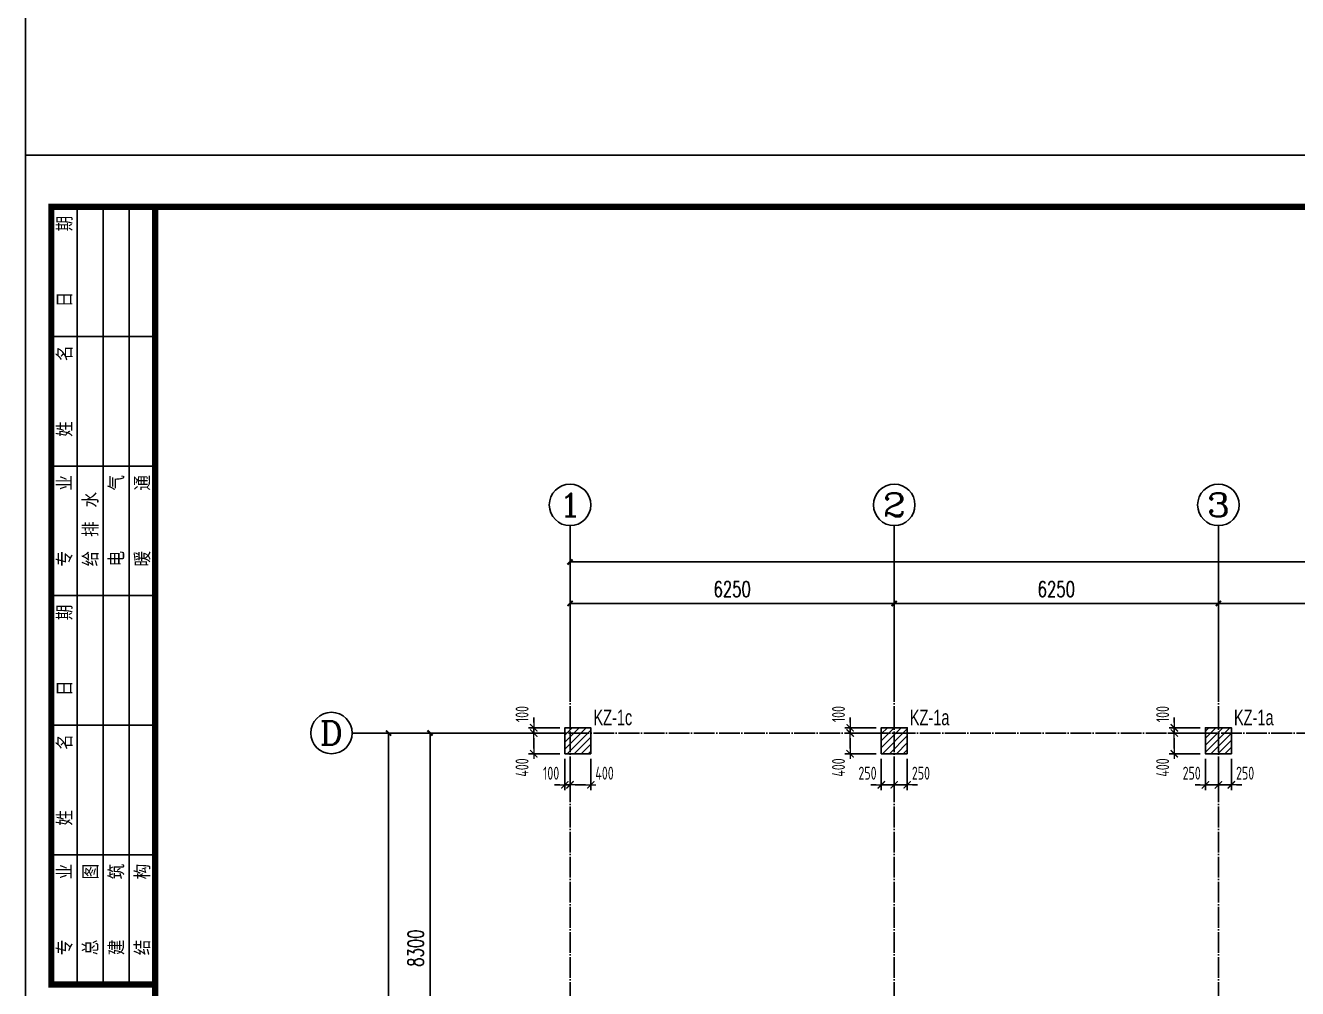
# Model space of a CAD drawing. Extents: x -441005 to 725361, y -182459 to 319313.
# Drawn here: x -40300 to -15774, y -14030 to 4550 of the extents above; entities that cross this region are included whole.
import ezdxf
from ezdxf.enums import TextEntityAlignment as Align

# ---------------------------------------------------------------- set-up
doc = ezdxf.new("R2010")
doc.units = 0
doc.header["$LTSCALE"] = 100
doc.linetypes.add('DOTE', pattern=[2.42, 2, -0.2, 0.02, -0.2])
doc.layers.get('0').update_dxf_attribs({"linetype": 'CONTINUOUS'})
doc.layers.get('Defpoints').update_dxf_attribs({"linetype": 'CONTINUOUS'})
for name, color, linetype in [('AXIS', 3, 'CONTINUOUS'), ('AXIS_TEXT', 7, 'CONTINUOUS'), ('B板筋标注', 7, 'CONTINUOUS'), ('COLU', 7, 'CONTINUOUS'), ('DOTE', 8, 'DOTE'), ('S审图修改', 2, 'CONTINUOUS'), ('TEXT', 7, 'CONTINUOUS'), ('图框', 7, 'CONTINUOUS')]:
    doc.layers.add(name, color=color, linetype=linetype)
doc.layers.add('COLU-平法定位', color=3, linetype='ByLayer', lineweight=18)
doc.layers.add('T填充图层(非模板)', color=251, linetype='CONTINUOUS', lineweight=0)
doc.styles.add('_TCH_AXIS', font='COMPLEX', dxfattribs={"bigfont": 'GBCBIG'})
doc.styles.add('_TCH_DIM_T3', font='simplex_.ttf', dxfattribs={"width": 0.705882, "bigfont": 'GBCBIG'})
doc.styles.add('BW_Dim', font='Bweng.shx', dxfattribs={"width": 0.7, "bigfont": 'hztxt.shx'})
doc.styles.add('COMPLEX', font='COMPLEX')
doc.styles.add('HZTXT', font='TXT', dxfattribs={"bigfont": 'HZTXT'})
doc.styles.add('TCCAD_Dimension', font='Tssdeng.shx', dxfattribs={"width": 0.7, "bigfont": 'hztxt.shx'})
doc.dimstyles.new('_TCH_ARCH&&100', dxfattribs={"dimtxt": 297.5, "dimasz": 100, "dimexe": 250, "dimexo": 300, "dimgap": 126.25, "dimtad": 1, "dimdec": 0, "dimzin": 0, "dimdsep": 46, "dimtxsty": '_TCH_DIM_T3', "dimblk": 'ARCHTICK', "dimcen": 0.09, "dimclrt": 7, "dimazin": 2, "dimtfac": 1, "dimtdec": 0, "dimtix": 1, "dimtmove": 2, "dimatfit": 3, "dimfxl": 0, "dimtolj": 1, "dimtzin": 0, "dimarcsym": 0})
doc.dimstyles.new('TCCAD_100_100', dxfattribs={"dimtxt": 250, "dimasz": 100, "dimexe": 100, "dimexo": 100, "dimgap": 100, "dimtad": 1, "dimdec": 0, "dimzin": 0, "dimdsep": 46, "dimtxsty": 'TCCAD_Dimension', "dimblk": '_TCDBK100_100', "dimcen": 0, "dimclrt": 7, "dimadec": 0, "dimazin": 0, "dimtfac": 1, "dimtdec": 0, "dimtix": 1, "dimtmove": 2, "dimatfit": 3, "dimfxl": 0, "dimtolj": 1, "dimtzin": 0, "dimarcsym": 0})

# ---------------------------------------------------------------- blocks, each defined once
blk = doc.blocks.new('_AXISO')
blk.add_circle((0, 0), 0.5)
at = {"layer": 'AXIS_TEXT', "style": 'COMPLEX', "width": 1.041667}
blk.add_attdef('A', text='', height=0.56, dxfattribs=at).set_placement((-0.25, -0.28), (0.25, -0.28), align=Align.FIT)
blk = doc.blocks.new('_ArchTick')
at = {"color": 0, "linetype": 'ByBlock', "const_width": 0.4}
blk.add_lwpolyline([(-0.5, -0.5), (0.5, 0.5)], dxfattribs=at)
blk = doc.blocks.new('*D624')
at = {"layer": 'AXIS', "color": 0, "lineweight": -2}
for p, q in [((-31100, -9100), (-32750, -9100)), ((-32500, -17400), (-32500, -9100)), ((-31100, -17400), (-32750, -17400))]:
    blk.add_line(p, q, dxfattribs=at)
at = {"layer": 'Defpoints', "color": 0}
for p in [(-32500, -9100), (-30800, -9100), (-30800, -17400)]:
    blk.add_point(p, dxfattribs=at)
at = {"layer": 'AXIS', "color": 0, "lineweight": -2, "xscale": 100, "yscale": 100, "zscale": 100}
for p, rotation in [((-32500, -9100), 90), ((-32500, -17400), 270)]:
    blk.add_blockref('_ArchTick', p, dxfattribs=dict(at, rotation=rotation))
at = {"layer": 'AXIS', "color": 7, "insert": (-32776, -13250), "char_height": 297.5, "attachment_point": 5, "rotation": 90, "style": '_TCH_DIM_T3'}
blk.add_mtext('\\A1;8300', dxfattribs=at)
blk = doc.blocks.new('*D625')
at = {"layer": 'AXIS', "color": 0, "lineweight": -2}
for p, q in [((-29800, -7800), (-29800, -6350)), ((-23550, -7800), (-23550, -6350)), ((-29800, -6600), (-23550, -6600))]:
    blk.add_line(p, q, dxfattribs=at)
at = {"layer": 'Defpoints', "color": 0}
for p in [(-23550, -6600), (-29800, -8100), (-23550, -8100)]:
    blk.add_point(p, dxfattribs=at)
at = {"layer": 'AXIS', "color": 0, "lineweight": -2, "xscale": 100, "yscale": 100, "zscale": 100, "rotation": 180}
blk.add_blockref('_ArchTick', (-29800, -6600), dxfattribs=at)
at = {"layer": 'AXIS', "color": 0, "lineweight": -2, "xscale": 100, "yscale": 100, "zscale": 100}
blk.add_blockref('_ArchTick', (-23550, -6600), dxfattribs=at)
at = {"layer": 'AXIS', "color": 7, "insert": (-26675, -6324), "char_height": 297.5, "attachment_point": 5, "style": '_TCH_DIM_T3'}
blk.add_mtext('\\A1;6250', dxfattribs=at)
blk = doc.blocks.new('*D626')
at = {"layer": 'AXIS', "color": 0, "lineweight": -2}
for p, q in [((-23550, -7800), (-23550, -6350)), ((-17300, -7800), (-17300, -6350)), ((-23550, -6600), (-17300, -6600))]:
    blk.add_line(p, q, dxfattribs=at)
at = {"layer": 'Defpoints', "color": 0}
for p in [(-17300, -6600), (-23550, -8100), (-17300, -8100)]:
    blk.add_point(p, dxfattribs=at)
at = {"layer": 'AXIS', "color": 0, "lineweight": -2, "xscale": 100, "yscale": 100, "zscale": 100, "rotation": 180}
blk.add_blockref('_ArchTick', (-23550, -6600), dxfattribs=at)
at = {"layer": 'AXIS', "color": 0, "lineweight": -2, "xscale": 100, "yscale": 100, "zscale": 100}
blk.add_blockref('_ArchTick', (-17300, -6600), dxfattribs=at)
at = {"layer": 'AXIS', "color": 7, "insert": (-20425, -6324), "char_height": 297.5, "attachment_point": 5, "style": '_TCH_DIM_T3'}
blk.add_mtext('\\A1;6250', dxfattribs=at)
blk = doc.blocks.new('*D627')
at = {"layer": 'AXIS', "color": 0, "lineweight": -2}
for p, q in [((-17300, -7800), (-17300, -6350)), ((-11050, -7800), (-11050, -6350)), ((-17300, -6600), (-11050, -6600))]:
    blk.add_line(p, q, dxfattribs=at)
at = {"layer": 'Defpoints', "color": 0}
for p in [(-11050, -6600), (-17300, -8100), (-11050, -8100)]:
    blk.add_point(p, dxfattribs=at)
at = {"layer": 'AXIS', "color": 0, "lineweight": -2, "xscale": 100, "yscale": 100, "zscale": 100, "rotation": 180}
blk.add_blockref('_ArchTick', (-17300, -6600), dxfattribs=at)
at = {"layer": 'AXIS', "color": 0, "lineweight": -2, "xscale": 100, "yscale": 100, "zscale": 100}
blk.add_blockref('_ArchTick', (-11050, -6600), dxfattribs=at)
at = {"layer": 'AXIS', "color": 7, "insert": (-14175, -6324), "char_height": 297.5, "attachment_point": 5, "style": '_TCH_DIM_T3'}
blk.add_mtext('\\A1;6250', dxfattribs=at)
blk = doc.blocks.new('*D638')
at = {"layer": 'AXIS', "color": 0, "lineweight": -2}
for p, q in [((-31100, -9100), (-33550, -9100)), ((-33300, -22300), (-33300, -9100)), ((-31100, -22300), (-33550, -22300))]:
    blk.add_line(p, q, dxfattribs=at)
at = {"layer": 'Defpoints', "color": 0}
for p in [(-33300, -9100), (-30800, -9100), (-30800, -22300)]:
    blk.add_point(p, dxfattribs=at)
at = {"layer": 'AXIS', "color": 0, "lineweight": -2, "xscale": 100, "yscale": 100, "zscale": 100}
for p, rotation in [((-33300, -9100), 90), ((-33300, -22300), 270)]:
    blk.add_blockref('_ArchTick', p, dxfattribs=dict(at, rotation=rotation))
at = {"layer": 'AXIS', "color": 7, "insert": (-33575, -15700), "char_height": 297.5, "attachment_point": 5, "rotation": 90, "style": '_TCH_DIM_T3'}
blk.add_mtext('\\A1;13200', dxfattribs=at)
blk = doc.blocks.new('*D639')
at = {"layer": 'AXIS', "color": 0, "lineweight": -2}
for p, q in [((-29800, -7800), (-29800, -5550)), ((21950, -7800), (21950, -5550)), ((-29800, -5800), (21950, -5800))]:
    blk.add_line(p, q, dxfattribs=at)
at = {"layer": 'Defpoints', "color": 0}
for p in [(21950, -5800), (-29800, -8100), (21950, -8100)]:
    blk.add_point(p, dxfattribs=at)
at = {"layer": 'AXIS', "color": 0, "lineweight": -2, "xscale": 100, "yscale": 100, "zscale": 100, "rotation": 180}
blk.add_blockref('_ArchTick', (-29800, -5800), dxfattribs=at)
at = {"layer": 'AXIS', "color": 0, "lineweight": -2, "xscale": 100, "yscale": 100, "zscale": 100}
blk.add_blockref('_ArchTick', (21950, -5800), dxfattribs=at)
at = {"layer": 'AXIS', "color": 7, "insert": (-3925, -5524), "char_height": 297.5, "attachment_point": 5, "style": '_TCH_DIM_T3'}
blk.add_mtext('\\A1;51750', dxfattribs=at)
blk = doc.blocks.new('_TCDBK100_100')
blk.add_line((-1, 0), (1, 0))
at = {"const_width": 0.25}
blk.add_lwpolyline([(-0.7, -0.7), (0.7, 0.7)], dxfattribs=at)
blk = doc.blocks.new('*D733')
at = {"layer": 'COLU-平法定位', "color": 0, "linetype": 'Continuous', "lineweight": -2}
for p, q in [((-18150, -8900), (-18150, -8800)), ((-17650, -9000), (-18250, -9000)), ((-18150, -9000), (-18150, -9100)), ((-17650, -9100), (-18250, -9100)), ((-18150, -9200), (-18150, -9300))]:
    blk.add_line(p, q, dxfattribs=at)
at = {"layer": 'Defpoints', "color": 0, "linetype": 'Continuous'}
for p in [(-17550, -9000), (-18150, -9100), (-17550, -9100)]:
    blk.add_point(p, dxfattribs=at)
at = {"layer": 'COLU-平法定位', "color": 0, "linetype": 'Continuous', "lineweight": -2, "xscale": 100, "yscale": 100, "zscale": 100}
for p, rotation in [((-18150, -9000), 270), ((-18150, -9100), 90)]:
    blk.add_blockref('_TCDBK100_100', p, dxfattribs=dict(at, rotation=rotation))
at = {"layer": 'COLU-平法定位', "color": 7, "linetype": 'Continuous', "insert": (-18375, -8735), "char_height": 250, "attachment_point": 5, "rotation": 90, "style": 'TCCAD_Dimension'}
blk.add_mtext('\\A1;100', dxfattribs=at)
blk = doc.blocks.new('*D734')
at = {"layer": 'COLU-平法定位', "color": 0, "linetype": 'Continuous', "lineweight": -2}
for p, q in [((-17650, -9100), (-18250, -9100)), ((-18150, -9200), (-18150, -9400)), ((-17650, -9500), (-18250, -9500))]:
    blk.add_line(p, q, dxfattribs=at)
at = {"layer": 'Defpoints', "color": 0, "linetype": 'Continuous'}
for p in [(-17550, -9100), (-18150, -9500), (-17550, -9500)]:
    blk.add_point(p, dxfattribs=at)
at = {"layer": 'COLU-平法定位', "color": 0, "linetype": 'Continuous', "lineweight": -2, "xscale": 100, "yscale": 100, "zscale": 100}
for p, rotation in [((-18150, -9100), 90), ((-18150, -9500), 270)]:
    blk.add_blockref('_TCDBK100_100', p, dxfattribs=dict(at, rotation=rotation))
at = {"layer": 'COLU-平法定位', "color": 7, "linetype": 'Continuous', "insert": (-18375, -9765), "char_height": 250, "attachment_point": 5, "rotation": 90, "style": 'TCCAD_Dimension'}
blk.add_mtext('\\A1;400', dxfattribs=at)
blk = doc.blocks.new('*D735')
at = {"layer": 'COLU-平法定位', "color": 0, "linetype": 'Continuous', "lineweight": -2}
for p, q in [((-17300, -9600), (-17300, -10200)), ((-17050, -9600), (-17050, -10200)), ((-17400, -10100), (-17500, -10100)), ((-17050, -10100), (-17300, -10100)), ((-16950, -10100), (-16850, -10100))]:
    blk.add_line(p, q, dxfattribs=at)
at = {"layer": 'Defpoints', "color": 0, "linetype": 'Continuous'}
for p in [(-17300, -9500), (-17050, -9500), (-17300, -10100)]:
    blk.add_point(p, dxfattribs=at)
at = {"layer": 'COLU-平法定位', "color": 0, "linetype": 'Continuous', "lineweight": -2, "xscale": 100, "yscale": 100, "zscale": 100}
for p, rotation in [((-17300, -10100), 2.334537313969202e-08), ((-17050, -10100), 180.0000000233454)]:
    blk.add_blockref('_TCDBK100_100', p, dxfattribs=dict(at, rotation=rotation))
at = {"layer": 'COLU-平法定位', "color": 7, "linetype": 'Continuous', "insert": (-16785, -9875), "char_height": 250, "attachment_point": 5, "rotation": 0, "style": 'TCCAD_Dimension'}
blk.add_mtext('\\A1;250', dxfattribs=at)
blk = doc.blocks.new('*D736')
at = {"layer": 'COLU-平法定位', "color": 0, "linetype": 'Continuous', "lineweight": -2}
for p, q in [((-17550, -9600), (-17550, -10200)), ((-17300, -9600), (-17300, -10200)), ((-17650, -10100), (-17750, -10100)), ((-17300, -10100), (-17550, -10100)), ((-17200, -10100), (-17100, -10100))]:
    blk.add_line(p, q, dxfattribs=at)
at = {"layer": 'Defpoints', "color": 0, "linetype": 'Continuous'}
for p in [(-17550, -9500), (-17300, -9500), (-17550, -10100)]:
    blk.add_point(p, dxfattribs=at)
at = {"layer": 'COLU-平法定位', "color": 0, "linetype": 'Continuous', "lineweight": -2, "xscale": 100, "yscale": 100, "zscale": 100}
for p, rotation in [((-17550, -10100), 2.334537313969202e-08), ((-17300, -10100), 180.0000000233454)]:
    blk.add_blockref('_TCDBK100_100', p, dxfattribs=dict(at, rotation=rotation))
at = {"layer": 'COLU-平法定位', "color": 7, "linetype": 'Continuous', "insert": (-17815, -9875), "char_height": 250, "attachment_point": 5, "rotation": 0, "style": 'TCCAD_Dimension'}
blk.add_mtext('\\A1;250', dxfattribs=at)
blk = doc.blocks.new('*D749')
at = {"layer": 'COLU-平法定位', "color": 0, "linetype": 'Continuous', "lineweight": -2}
for p, q in [((-24400, -8900), (-24400, -8800)), ((-23900, -9000), (-24500, -9000)), ((-24400, -9000), (-24400, -9100)), ((-23900, -9100), (-24500, -9100)), ((-24400, -9200), (-24400, -9300))]:
    blk.add_line(p, q, dxfattribs=at)
at = {"layer": 'Defpoints', "color": 0, "linetype": 'Continuous'}
for p in [(-23800, -9000), (-24400, -9100), (-23800, -9100)]:
    blk.add_point(p, dxfattribs=at)
at = {"layer": 'COLU-平法定位', "color": 0, "linetype": 'Continuous', "lineweight": -2, "xscale": 100, "yscale": 100, "zscale": 100}
for p, rotation in [((-24400, -9000), 270), ((-24400, -9100), 90)]:
    blk.add_blockref('_TCDBK100_100', p, dxfattribs=dict(at, rotation=rotation))
at = {"layer": 'COLU-平法定位', "color": 7, "linetype": 'Continuous', "insert": (-24625, -8735), "char_height": 250, "attachment_point": 5, "rotation": 90, "style": 'TCCAD_Dimension'}
blk.add_mtext('\\A1;100', dxfattribs=at)
blk = doc.blocks.new('*D750')
at = {"layer": 'COLU-平法定位', "color": 0, "linetype": 'Continuous', "lineweight": -2}
for p, q in [((-23900, -9100), (-24500, -9100)), ((-24400, -9200), (-24400, -9400)), ((-23900, -9500), (-24500, -9500))]:
    blk.add_line(p, q, dxfattribs=at)
at = {"layer": 'Defpoints', "color": 0, "linetype": 'Continuous'}
for p in [(-23800, -9100), (-24400, -9500), (-23800, -9500)]:
    blk.add_point(p, dxfattribs=at)
at = {"layer": 'COLU-平法定位', "color": 0, "linetype": 'Continuous', "lineweight": -2, "xscale": 100, "yscale": 100, "zscale": 100}
for p, rotation in [((-24400, -9100), 90), ((-24400, -9500), 270)]:
    blk.add_blockref('_TCDBK100_100', p, dxfattribs=dict(at, rotation=rotation))
at = {"layer": 'COLU-平法定位', "color": 7, "linetype": 'Continuous', "insert": (-24625, -9765), "char_height": 250, "attachment_point": 5, "rotation": 90, "style": 'TCCAD_Dimension'}
blk.add_mtext('\\A1;400', dxfattribs=at)
blk = doc.blocks.new('*D751')
at = {"layer": 'COLU-平法定位', "color": 0, "linetype": 'Continuous', "lineweight": -2}
for p, q in [((-23550, -9600), (-23550, -10200)), ((-23300, -9600), (-23300, -10200)), ((-23650, -10100), (-23750, -10100)), ((-23300, -10100), (-23550, -10100)), ((-23200, -10100), (-23100, -10100))]:
    blk.add_line(p, q, dxfattribs=at)
at = {"layer": 'Defpoints', "color": 0, "linetype": 'Continuous'}
for p in [(-23550, -9500), (-23300, -9500), (-23550, -10100)]:
    blk.add_point(p, dxfattribs=at)
at = {"layer": 'COLU-平法定位', "color": 0, "linetype": 'Continuous', "lineweight": -2, "xscale": 100, "yscale": 100, "zscale": 100}
for p, rotation in [((-23550, -10100), 2.334537313969202e-08), ((-23300, -10100), 180.0000000233454)]:
    blk.add_blockref('_TCDBK100_100', p, dxfattribs=dict(at, rotation=rotation))
at = {"layer": 'COLU-平法定位', "color": 7, "linetype": 'Continuous', "insert": (-23035, -9875), "char_height": 250, "attachment_point": 5, "rotation": 0, "style": 'TCCAD_Dimension'}
blk.add_mtext('\\A1;250', dxfattribs=at)
blk = doc.blocks.new('*D752')
at = {"layer": 'COLU-平法定位', "color": 0, "linetype": 'Continuous', "lineweight": -2}
for p, q in [((-23800, -9600), (-23800, -10200)), ((-23550, -9600), (-23550, -10200)), ((-23900, -10100), (-24000, -10100)), ((-23550, -10100), (-23800, -10100)), ((-23450, -10100), (-23350, -10100))]:
    blk.add_line(p, q, dxfattribs=at)
at = {"layer": 'Defpoints', "color": 0, "linetype": 'Continuous'}
for p in [(-23800, -9500), (-23550, -9500), (-23800, -10100)]:
    blk.add_point(p, dxfattribs=at)
at = {"layer": 'COLU-平法定位', "color": 0, "linetype": 'Continuous', "lineweight": -2, "xscale": 100, "yscale": 100, "zscale": 100}
for p, rotation in [((-23800, -10100), 2.334537313969202e-08), ((-23550, -10100), 180.0000000233454)]:
    blk.add_blockref('_TCDBK100_100', p, dxfattribs=dict(at, rotation=rotation))
at = {"layer": 'COLU-平法定位', "color": 7, "linetype": 'Continuous', "insert": (-24065, -9875), "char_height": 250, "attachment_point": 5, "rotation": 0, "style": 'TCCAD_Dimension'}
blk.add_mtext('\\A1;250', dxfattribs=at)
blk = doc.blocks.new('*D761')
at = {"layer": 'COLU-平法定位', "color": 0, "linetype": 'Continuous', "lineweight": -2}
for p, q in [((-30500, -8900), (-30500, -8800)), ((-30000, -9000), (-30600, -9000)), ((-30500, -9000), (-30500, -9100)), ((-30000, -9100), (-30600, -9100)), ((-30500, -9200), (-30500, -9300))]:
    blk.add_line(p, q, dxfattribs=at)
at = {"layer": 'Defpoints', "color": 0, "linetype": 'Continuous'}
for p in [(-29900, -9000), (-30500, -9100), (-29900, -9100)]:
    blk.add_point(p, dxfattribs=at)
at = {"layer": 'COLU-平法定位', "color": 0, "linetype": 'Continuous', "lineweight": -2, "xscale": 100, "yscale": 100, "zscale": 100}
for p, rotation in [((-30500, -9000), 270), ((-30500, -9100), 90)]:
    blk.add_blockref('_TCDBK100_100', p, dxfattribs=dict(at, rotation=rotation))
at = {"layer": 'COLU-平法定位', "color": 7, "linetype": 'Continuous', "insert": (-30725, -8735), "char_height": 250, "attachment_point": 5, "rotation": 90, "style": 'TCCAD_Dimension'}
blk.add_mtext('\\A1;100', dxfattribs=at)
blk = doc.blocks.new('*D762')
at = {"layer": 'COLU-平法定位', "color": 0, "linetype": 'Continuous', "lineweight": -2}
for p, q in [((-30000, -9100), (-30600, -9100)), ((-30500, -9200), (-30500, -9400)), ((-30000, -9500), (-30600, -9500))]:
    blk.add_line(p, q, dxfattribs=at)
at = {"layer": 'Defpoints', "color": 0, "linetype": 'Continuous'}
for p in [(-29900, -9100), (-30500, -9500), (-29900, -9500)]:
    blk.add_point(p, dxfattribs=at)
at = {"layer": 'COLU-平法定位', "color": 0, "linetype": 'Continuous', "lineweight": -2, "xscale": 100, "yscale": 100, "zscale": 100}
for p, rotation in [((-30500, -9100), 90), ((-30500, -9500), 270)]:
    blk.add_blockref('_TCDBK100_100', p, dxfattribs=dict(at, rotation=rotation))
at = {"layer": 'COLU-平法定位', "color": 7, "linetype": 'Continuous', "insert": (-30725, -9765), "char_height": 250, "attachment_point": 5, "rotation": 90, "style": 'TCCAD_Dimension'}
blk.add_mtext('\\A1;400', dxfattribs=at)
blk = doc.blocks.new('*D763')
at = {"layer": 'COLU-平法定位', "color": 0, "linetype": 'Continuous', "lineweight": -2}
for p, q in [((-29800, -9600), (-29800, -10200)), ((-29400, -9600), (-29400, -10200)), ((-29500, -10100), (-29700, -10100))]:
    blk.add_line(p, q, dxfattribs=at)
at = {"layer": 'Defpoints', "color": 0, "linetype": 'Continuous'}
for p in [(-29800, -9500), (-29400, -9500), (-29800, -10100)]:
    blk.add_point(p, dxfattribs=at)
at = {"layer": 'COLU-平法定位', "color": 0, "linetype": 'Continuous', "lineweight": -2, "xscale": 100, "yscale": 100, "zscale": 100}
for p, rotation in [((-29800, -10100), 180.0000000233454), ((-29400, -10100), 2.334540560866571e-08)]:
    blk.add_blockref('_TCDBK100_100', p, dxfattribs=dict(at, rotation=rotation))
at = {"layer": 'COLU-平法定位', "color": 7, "linetype": 'Continuous', "insert": (-29135, -9875), "char_height": 250, "attachment_point": 5, "rotation": 0, "style": 'TCCAD_Dimension'}
blk.add_mtext('\\A1;400', dxfattribs=at)
blk = doc.blocks.new('*D764')
at = {"layer": 'COLU-平法定位', "color": 0, "linetype": 'Continuous', "lineweight": -2}
for p, q in [((-29900, -9600), (-29900, -10200)), ((-29800, -9600), (-29800, -10200)), ((-30000, -10100), (-30100, -10100)), ((-29800, -10100), (-29900, -10100)), ((-29700, -10100), (-29600, -10100))]:
    blk.add_line(p, q, dxfattribs=at)
at = {"layer": 'Defpoints', "color": 0, "linetype": 'Continuous'}
for p in [(-29900, -9500), (-29800, -9500), (-29900, -10100)]:
    blk.add_point(p, dxfattribs=at)
at = {"layer": 'COLU-平法定位', "color": 0, "linetype": 'Continuous', "lineweight": -2, "xscale": 100, "yscale": 100, "zscale": 100}
for p, rotation in [((-29900, -10100), 2.334537313969202e-08), ((-29800, -10100), 180.0000000233454)]:
    blk.add_blockref('_TCDBK100_100', p, dxfattribs=dict(at, rotation=rotation))
at = {"layer": 'COLU-平法定位', "color": 7, "linetype": 'Continuous', "insert": (-30165, -9875), "char_height": 250, "attachment_point": 5, "rotation": 0, "style": 'TCCAD_Dimension'}
blk.add_mtext('\\A1;100', dxfattribs=at)
blk = doc.blocks.new('A2+1_2')
at = {"layer": '图框'}
for p, q in [((1000, 26000), (1000, 41000)), ((1500, 26000), (1500, 41000)), ((2000, 26000), (2000, 41000)), ((2500, 38500), (500, 38500)), ((2500, 36000), (500, 36000)), ((2500, 33500), (500, 33500)), ((2500, 31000), (500, 31000)), ((2500, 28500), (500, 28500))]:
    blk.add_line(p, q, dxfattribs=at)
blk.add_lwpolyline([(0, 0), (89100, 0), (89100, 42000), (0, 42000)], close=True, dxfattribs=at)
at = {"layer": '图框', "const_width": 120}
blk.add_lwpolyline([(2500, 41000), (500, 41000), (500, 26000), (2500, 26000)], dxfattribs=at)
blk.add_lwpolyline([(2500, 1000), (88100, 1000), (88100, 41000), (2500, 41000)], close=True, dxfattribs=at)
at = {"layer": '图框', "style": 'HZTXT'}
for s, p in [('日    期', (911, 39064)), ('姓    名', (911, 36564)), ('专    业', (911, 34064)), ('电    气', (1911, 34064)), ('暖    通', (2411, 34064)), ('给 排 水', (1411, 34064)), ('日    期', (911, 31564)), ('姓    名', (911, 29064)), ('专    业', (911, 26564)), ('总    图', (1411, 26564)), ('建    筑', (1911, 26564)), ('结    构', (2411, 26564))]:
    blk.add_text(s, height=300, rotation=90, dxfattribs=at).set_placement(p)

msp = doc.modelspace()

# ---------------------------------------------------------------- hatches: boundary and pattern name
at = {"layer": 'S审图修改'}
h = msp.add_hatch(dxfattribs=at)
h.set_pattern_fill('ANSI31', color=256, scale=30, style=0)
h.paths.add_polyline_path([(-23300, -9500), (-23300, -9000), (-23800, -9000), (-23800, -9500)])
h = msp.add_hatch(dxfattribs=at)
h.set_pattern_fill('ANSI31', color=256, scale=30, style=0)
h.paths.add_polyline_path([(-17050, -9500), (-17050, -9000), (-17550, -9000), (-17550, -9500)])
at = {"layer": 'T填充图层(非模板)'}
h = msp.add_hatch(dxfattribs=at)
h.set_pattern_fill('ANSI31', color=6, scale=30, style=0)
h.set_pattern_definition([(45, (43125, -141000), (-67.35192, 67.35192), [])])
h.paths.add_polyline_path([(-29400, -9500), (-29400, -9000), (-29900, -9000), (-29900, -9500)])

# ---------------------------------------------------------------- linework, layer by layer
at = {"layer": 'AXIS'}
for p, q in [((-29800, -8100), (-29800, -5100)), ((-23550, -8100), (-23550, -5100)), ((-17300, -8100), (-17300, -5100)), ((-30800, -9100), (-34000, -9100))]:
    msp.add_line(p, q, dxfattribs=at)
at = {"layer": 'B板筋标注'}
msp.add_line((-40300, 2050), (-40300, 7050), dxfattribs=at)
at = {"layer": 'COLU'}
for points in [[(-29400, -9500), (-29400, -9000), (-29900, -9000), (-29900, -9500)], [(-23300, -9500), (-23300, -9000), (-23800, -9000), (-23800, -9500)], [(-17050, -9500), (-17050, -9000), (-17550, -9000), (-17550, -9500)]]:
    msp.add_lwpolyline(points, close=True, dxfattribs=at)
at = {"layer": 'DOTE', "ltscale": 2}
for p, q in [((-29800, -8100), (-29800, -23600)), ((-23550, -8100), (-23550, -23600)), ((-17300, -8100), (-17300, -23600)), ((-30800, -9100), (23400, -9100))]:
    msp.add_line(p, q, dxfattribs=at)

# ---------------------------------------------------------------- block references
msp.add_blockref('A2+1_2', (-40300, -39950))
at = {"layer": 'AXIS'}
ref = msp.add_blockref('_AXISO', (-29800, -4700), dxfattribs=dict(at, xscale=800, yscale=800, zscale=800))
ref.add_attrib('A', '1', dxfattribs={"layer": 'AXIS_TEXT', "height": 452.5, "style": '_TCH_AXIS', "width": 2.333333}).set_placement((-30026.3, -4926.3), (-29573.7, -4926.3), align=Align.FIT)
ref = msp.add_blockref('_AXISO', (-23550, -4700), dxfattribs=dict(at, xscale=800, yscale=800, zscale=800))
ref.add_attrib('A', '2', dxfattribs={"layer": 'AXIS_TEXT', "height": 452.5, "style": '_TCH_AXIS', "width": 1.5}).set_placement((-23776.3, -4926.3), (-23323.7, -4926.3), align=Align.FIT)
ref = msp.add_blockref('_AXISO', (-17300, -4700), dxfattribs=dict(at, xscale=800, yscale=800, zscale=800))
ref.add_attrib('A', '3', dxfattribs={"layer": 'AXIS_TEXT', "height": 452.5, "style": '_TCH_AXIS', "width": 1.5}).set_placement((-17526.3, -4926.3), (-17073.7, -4926.3), align=Align.FIT)
ref = msp.add_blockref('_AXISO', (-34400, -9100), dxfattribs=dict(at, xscale=800, yscale=800, zscale=800))
ref.add_attrib('A', 'D', dxfattribs={"layer": 'AXIS_TEXT', "height": 452.5, "style": '_TCH_AXIS', "width": 1.235294}).set_placement((-34626.3, -9326.3), (-34173.7, -9326.3), align=Align.FIT)

# ---------------------------------------------------------------- texts
at = {"layer": 'TEXT', "style": 'BW_Dim', "width": 0.7}
for s, p in [('KZ-1c', (-29350, -8950)), ('KZ-1a', (-23250, -8950)), ('KZ-1a', (-17000, -8950))]:
    msp.add_text(s, height=300, dxfattribs=at).set_placement(p)

# ---------------------------------------------------------------- dimensions: what is measured, and where the dimension line sits
at = {"layer": 'AXIS'}
for p1, p2, distance, picture, middle in [((-29800, -8100), (21950, -8100), 2300, '*D639', (-3925, -5523.6)), ((-29800, -8100), (-23550, -8100), 1500, '*D625', (-26675, -6323.6)), ((-23550, -8100), (-17300, -8100), 1500, '*D626', (-20425, -6323.6)), ((-17300, -8100), (-11050, -8100), 1500, '*D627', (-14175, -6323.6)), ((-30800, -22300), (-30800, -9100), 2500, '*D638', (-33575, -15700)), ((-30800, -17400), (-30800, -9100), 1700, '*D624', (-32776.4, -13250))]:
    dim = msp.add_aligned_dim(p1=p1, p2=p2, distance=distance, dimstyle='_TCH_ARCH&&100', dxfattribs=at)
    dim.commit()
    dim.dimension.update_dxf_attribs({"geometry": picture, "text_midpoint": middle})
at = {"layer": 'COLU-平法定位', "linetype": 'Continuous'}
for base, p1, p2, angle, picture, middle in [((-30500, -9100), (-29900, -9000), (-29900, -9100), 270, '*D761', (-30725, -8735)), ((-24400, -9100), (-23800, -9000), (-23800, -9100), 270, '*D749', (-24625, -8735)), ((-18150, -9100), (-17550, -9000), (-17550, -9100), 270, '*D733', (-18375, -8735)), ((-30500, -9500), (-29900, -9100), (-29900, -9500), 270, '*D762', (-30725, -9765)), ((-24400, -9500), (-23800, -9100), (-23800, -9500), 270, '*D750', (-24625, -9765)), ((-18150, -9500), (-17550, -9100), (-17550, -9500), 270, '*D734', (-18375, -9765)), ((-29900, -10100), (-29800, -9500), (-29900, -9500), 180, '*D764', (-30165, -9875)), ((-29800, -10100), (-29400, -9500), (-29800, -9500), 180, '*D763', (-29135, -9875)), ((-23800, -10100), (-23550, -9500), (-23800, -9500), 180, '*D752', (-24065, -9875)), ((-23550, -10100), (-23300, -9500), (-23550, -9500), 180, '*D751', (-23035, -9875)), ((-17550, -10100), (-17300, -9500), (-17550, -9500), 180, '*D736', (-17815, -9875)), ((-17300, -10100), (-17050, -9500), (-17300, -9500), 180, '*D735', (-16785, -9875))]:
    dim = msp.add_linear_dim(base=base, p1=p1, p2=p2, angle=angle, dimstyle='TCCAD_100_100', dxfattribs=at)
    dim.commit()
    dim.dimension.update_dxf_attribs({"geometry": picture, "text_midpoint": middle, "dimtype": 160})

doc.saveas('drawing.dxf')
